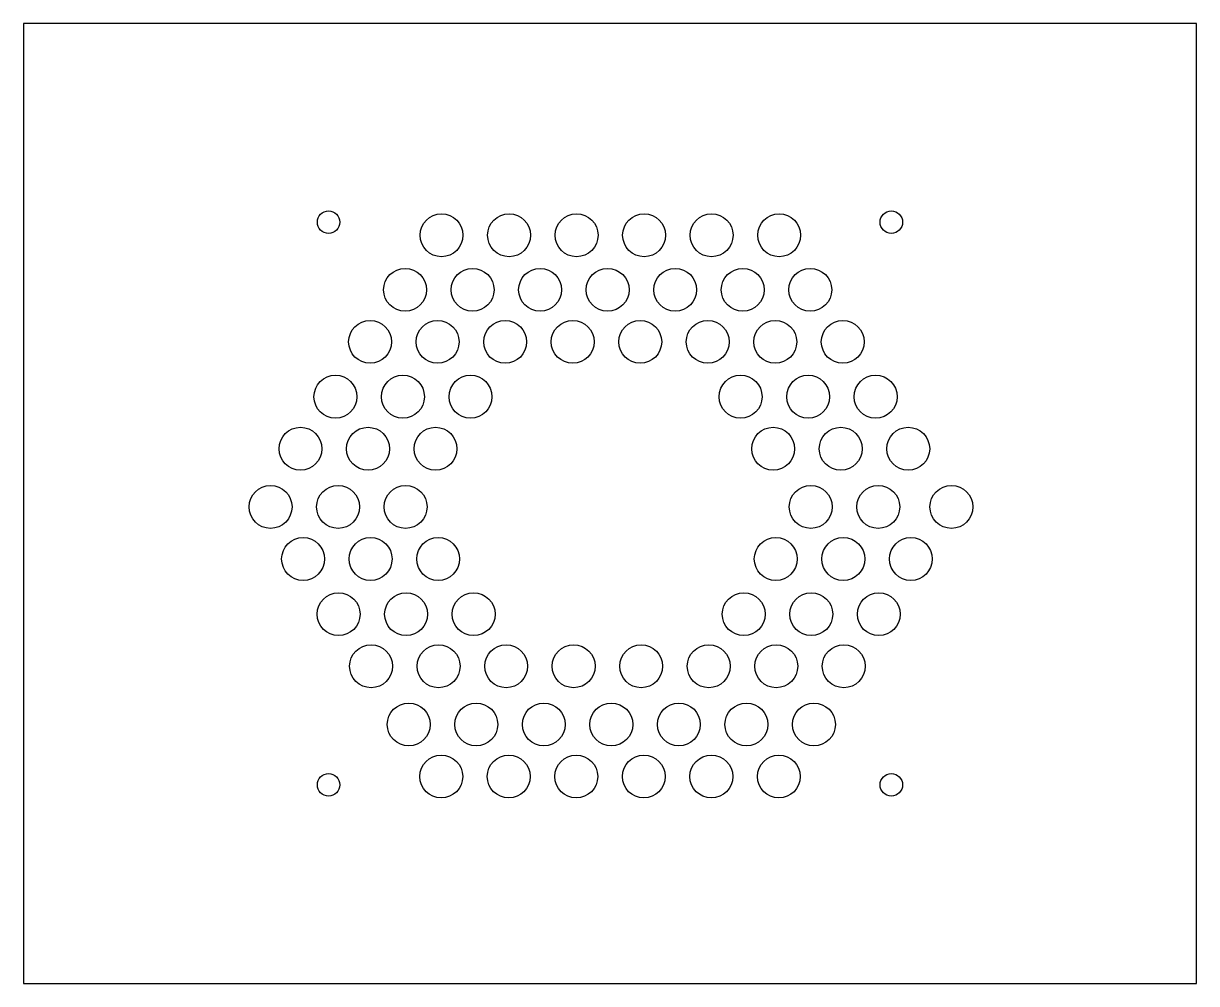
# Model space of a CAD drawing. Header units: millimetres. Extents: x -62 to 94, y -85 to 43.
import ezdxf

# ---------------------------------------------------------------- set-up
doc = ezdxf.new("R2010")
doc.units = ezdxf.units.MM

msp = doc.modelspace()

# ---------------------------------------------------------------- linework, layer by layer
at = {"color": 7, "linetype": 'Continuous', "lineweight": 25}
for p, q in [((-61.86, 43.26), (-61.86, -84.74)), ((94.49, 43.26), (-61.86, 43.26)), ((94.49, -84.74), (94.49, 43.26)), ((-61.86, -84.74), (94.49, -84.74))]:
    msp.add_line(p, q, dxfattribs=at)
for centre, radius in [((-21.19, 16.76), 1.5), ((-6.14, 15.02), 2.86), ((2.86, 15.02), 2.86), ((11.86, 15.02), 2.86), ((20.86, 15.02), 2.86), ((29.86, 15.02), 2.86), ((38.86, 15.02), 2.86), ((53.81, 16.76), 1.5), ((-11, 7.75), 2.86), ((-2, 7.75), 2.86), ((7, 7.75), 2.86), ((16, 7.75), 2.86), ((25, 7.75), 2.86), ((34, 7.75), 2.86), ((43, 7.75), 2.86), ((-15.66, 0.81), 2.86), ((-6.66, 0.81), 2.86), ((2.34, 0.81), 2.86), ((11.34, 0.81), 2.86), ((20.34, 0.81), 2.86), ((29.34, 0.81), 2.86), ((38.34, 0.81), 2.86), ((47.34, 0.81), 2.86), ((-20.28, -6.5), 2.86), ((-11.28, -6.5), 2.86), ((-2.28, -6.5), 2.86), ((33.72, -6.5), 2.86), ((42.72, -6.5), 2.86), ((51.72, -6.5), 2.86), ((-24.94, -13.44), 2.86), ((-15.94, -13.44), 2.86), ((-6.94, -13.44), 2.86), ((38.06, -13.44), 2.86), ((47.06, -13.44), 2.86), ((56.06, -13.44), 2.86), ((-28.93, -21.2), 2.86), ((-19.93, -21.2), 2.86), ((-10.93, -21.2), 2.86), ((43.07, -21.2), 2.86), ((52.07, -21.2), 2.86), ((61.81, -21.2), 2.86), ((-24.59, -28.14), 2.86), ((-15.59, -28.14), 2.86), ((-6.59, -28.14), 2.86), ((38.41, -28.14), 2.86), ((47.41, -28.14), 2.86), ((56.41, -28.14), 2.86), ((-19.86, -35.5), 2.86), ((-10.86, -35.5), 2.86), ((-1.86, -35.5), 2.86), ((34.14, -35.5), 2.86), ((43.14, -35.5), 2.86), ((52.14, -35.5), 2.86), ((-15.53, -42.44), 2.86), ((-6.53, -42.44), 2.86), ((2.47, -42.44), 2.86), ((11.47, -42.44), 2.86), ((20.47, -42.44), 2.86), ((29.47, -42.44), 2.86), ((38.47, -42.44), 2.86), ((47.47, -42.44), 2.86), ((-10.51, -50.2), 2.86), ((-1.51, -50.2), 2.86), ((7.49, -50.2), 2.86), ((16.49, -50.2), 2.86), ((25.49, -50.2), 2.86), ((34.49, -50.2), 2.86), ((43.49, -50.2), 2.86), ((-6.18, -57.14), 2.86), ((2.82, -57.14), 2.86), ((11.82, -57.14), 2.86), ((20.82, -57.14), 2.86), ((29.82, -57.14), 2.86), ((38.82, -57.14), 2.86), ((-21.19, -58.24), 1.5), ((53.81, -58.24), 1.5)]:
    msp.add_circle(centre, radius, dxfattribs=at)

doc.saveas('drawing.dxf')
